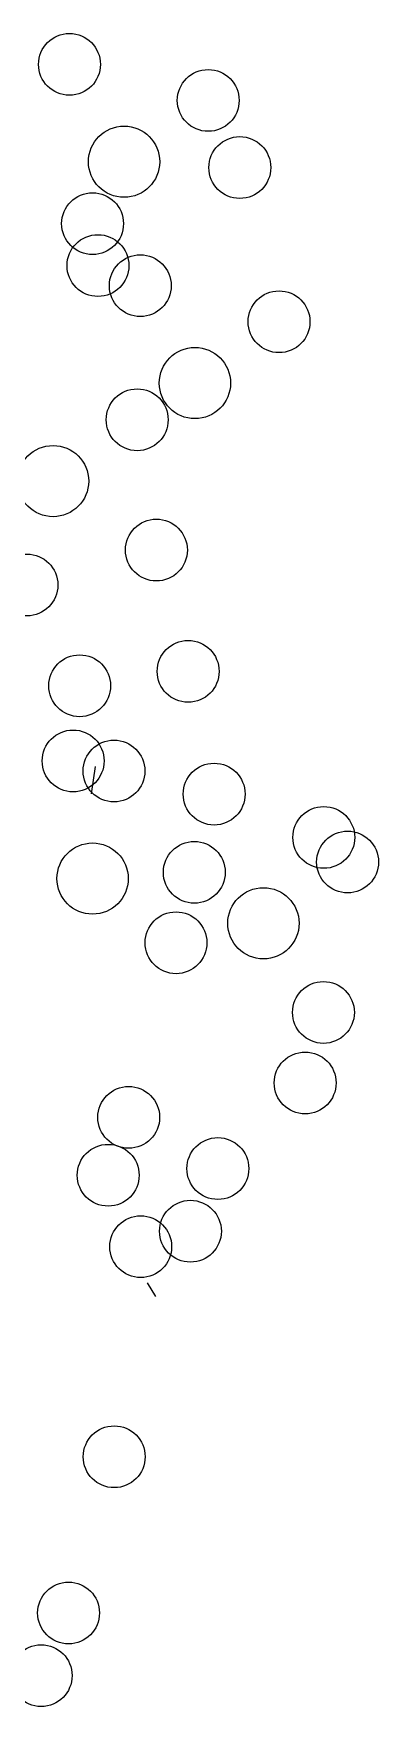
# Model space of a CAD drawing. Header units: millimetres. Extents: x 441156 to 441876, y 4514765 to 4515211.
# Drawn here: x 441563.815 to 441563.987, y 4514835.512 to 4514836.347 of the extents above; entities that cross this region are included whole.
import ezdxf

# ---------------------------------------------------------------- set-up
doc = ezdxf.new("R2010")
doc.units = ezdxf.units.MM
doc.layers.add('01_piscinas', color=254, linetype='Continuous')

msp = doc.modelspace()

# ---------------------------------------------------------------- linework, layer by layer
at = {"layer": '01_piscinas'}
for p, q in [((441563.84597251, 4514835.9811778, 0.00000097), (441563.84400833, 4514835.96759193, 0.00000097)), ((441563.87191587, 4514835.72364228, 0.00000097), (441563.87608242, 4514835.7168228, 0.00000097))]:
    msp.add_line(p, q, dxfattribs=at)
for centre, radius in [((441563.8331899, 4514836.3314281, 0.00000097), 0.01541533), ((441563.90234329, 4514836.31344717, 0.00000097), 0.01541533), ((441563.86041103, 4514836.28287451, 0.00000097), 0.01775907), ((441563.91809277, 4514836.27997383, 0.00000097), 0.01541533), ((441563.84469229, 4514836.25197752, 0.00000097), 0.01541533), ((441563.84738499, 4514836.23107084, 0.00000097), 0.01541533), ((441563.86848851, 4514836.22103006, 0.00000097), 0.01541533), ((441563.9376419, 4514836.20304913, 0.00000097), 0.01541533), ((441563.89570964, 4514836.17247647, 0.00000097), 0.01775907), ((441563.86693412, 4514836.15414614, 0.00000097), 0.01541533), ((441563.82500187, 4514836.12357348, 0.00000097), 0.01775907), ((441563.87651817, 4514836.08917235, 0.00000097), 0.01541533), ((441563.81197583, 4514836.07176982, 0.00000097), 0.01541533), ((441563.89233458, 4514836.02866575, 0.00000097), 0.01541533), ((441563.83827224, 4514836.02146852, 0.00000097), 0.01541533), ((441563.83501703, 4514835.9839949, 0.00000097), 0.01541533), ((441563.85537815, 4514835.97896671, 0.00000097), 0.01541533), ((441563.90529413, 4514835.96745293, 0.00000097), 0.01541533), ((441563.95994368, 4514835.94584494, 0.00000097), 0.01541533), ((441563.97179737, 4514835.93358155, 0.00000097), 0.01541533), ((441563.84470999, 4514835.92532818, 0.00000097), 0.01775907), ((441563.89540133, 4514835.92844241, 0.00000097), 0.01541533), ((441563.92986511, 4514835.90300889, 0.00000097), 0.01775907), ((441563.8862856, 4514835.89328195, 0.00000097), 0.01541533), ((441563.95977307, 4514835.85853636, 0.00000097), 0.01541533), ((441563.95065734, 4514835.82337591, 0.00000097), 0.01541533), ((441563.86271231, 4514835.80620861, 0.00000097), 0.01541533), ((441563.85248691, 4514835.77734285, 0.00000097), 0.01541533), ((441563.90714054, 4514835.7806939, 0.00000097), 0.01541533), ((441563.89348871, 4514835.74943593, 0.00000097), 0.01541533), ((441563.86869472, 4514835.74171495, 0.00000097), 0.01541533), ((441563.85548179, 4514835.63693562, 0.00000097), 0.01541533), ((441563.83273405, 4514835.5590221, 0.00000097), 0.01541533), ((441563.81908222, 4514835.52776414, 0.00000097), 0.01541533)]:
    msp.add_circle(centre, radius, dxfattribs=at)

doc.saveas('drawing.dxf')
